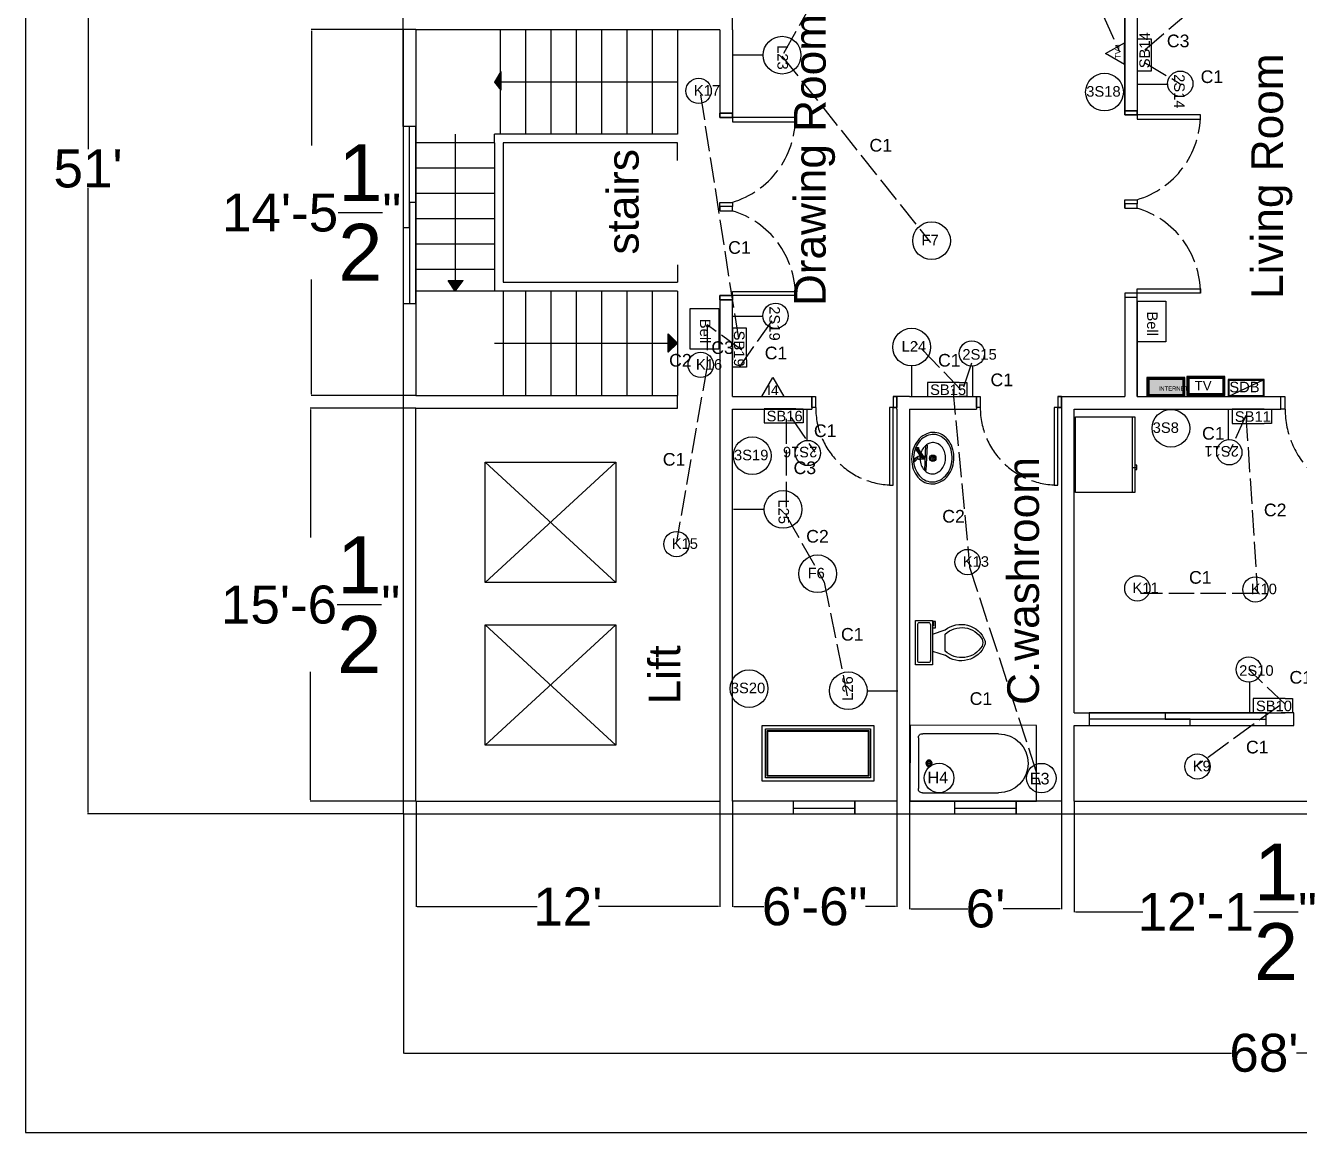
# Model space of a CAD drawing. Header units: inches. Extents: x -412 to 20037, y 548 to 16595.
# Drawn here: x 4971 to 5575, y 7955 to 8480 of the extents above; entities that cross this region are included whole.
import ezdxf
from ezdxf.enums import TextEntityAlignment as Align

# ---------------------------------------------------------------- set-up
doc = ezdxf.new("R2010")
doc.units = ezdxf.units.IN
doc.header["$MEASUREMENT"] = 0
doc.linetypes.add('ACAD_ISO02W100', pattern=[15, 12, -3])
doc.layers.get('Defpoints').update_dxf_attribs({"color": 6})
doc.layers.add('bath', color=4, linetype='Continuous')
doc.layers.add('www.linecad.com', color=7, linetype='Continuous')
doc.layers.add('block cover', color=7, linetype='Continuous', lineweight=30)
doc.styles.add('Arial', font='arial.ttf')
doc.styles.get("Standard").update_dxf_attribs({"font": 'arial.ttf'})
doc.dimstyles.new('Copy of civil layout', dxfattribs={"dimtxt": 18, "dimasz": 0.625, "dimexe": 0.18, "dimexo": 0.0625, "dimgap": 0.09, "dimtad": 0, "dimtih": 1, "dimtoh": 1, "dimdec": 1, "dimzin": 0, "dimdsep": 46, "dimlunit": 4, "dimtxsty": 'Standard', "dimcen": 0.09, "dimclrd": 6, "dimclre": 256, "dimclrt": 256, "dimadec": 0, "dimazin": 0, "dimtfac": 1.5, "dimtdec": 1, "dimtofl": 0, "dimtmove": 0, "dimatfit": 0, "dimfxl": 1, "dimtolj": 1, "dimtzin": 0, "dimlwe": -1, "dimarcsym": 0})
pattern_1 = [(315, (5141.43973, 8716.77451), (0.091289, 0.091289), [])]

# ---------------------------------------------------------------- blocks, each defined once
blk = doc.blocks.new('Bath Tub - 26 x 60 in.')
for p, q in [((8, -18), (10, -18)), ((9, -17), (9, -19))]:
    blk.add_line(p, q)
blk.add_lwpolyline([(0, -36), (0, 0), (60, 0), (60, -36)], close=True)
for points in [[(4, -30), (4, -6)], [(6, -4), (42, -4)], [(42, -32), (6, -32)]]:
    blk.add_lwpolyline(points)
for radius in [1.5, 1]:
    blk.add_circle((9, -18), radius)
for centre, radius, start, end in [((5.75, -5.75), 1.77, 81.8699, 188.1301), ((42, -18), 14, 270, 90), ((5.75, -30.25), 1.77, 171.8699, 278.1301)]:
    blk.add_arc(centre, radius, start, end)
blk = doc.blocks.new('Toilet - top')
for p, q in [((9.5, -6), (9.5, -2)), ((-10, -8.5), (-8, -8.5)), ((-10, -9.5), (-10, -8.5)), ((-7, -9.5), (-10, -9.5)), ((-8, -8.5), (-8, -8)), ((-7, -8), (-7, -9.5)), ((-4, -8), (-6, -14)), ((4, -8), (6, -14)), ((4, -14), (-4, -14))]:
    blk.add_line(p, q)
blk.add_lwpolyline([(10.5, -8), (10.5, 0), (-10.5, 0), (-10.5, -8)], close=True)
for points in [[(-9.5, -2), (-9.5, -6)], [(8.5, -1), (-8.5, -1)], [(-8.5, -7), (8.5, -7)]]:
    blk.add_lwpolyline(points)
for centre, radius, start, end in [((-8.62, -1.88), 0.884, 81.8699, 188.1301), ((-8.62, -6.12), 0.884, 171.8699, 278.1301), ((8.62, -1.88), 0.884, 351.8699, 98.1301), ((8.62, -6.12), 0.884, 261.8699, 8.1301), ((3.52, -21.58), 12.17, 141.46911, 247.97143), ((4.2, -21.82), 11.33, 136.36773, 238.94682), ((-3.52, -21.58), 12.17, 292.02843, 38.53071), ((-4.2, -21.82), 11.33, 301.05301, 43.63209), ((0, -27.88), 4, 245.73182, 294.26817), ((0, -29), 4, 254.86053, 285.13947)]:
    blk.add_arc(centre, radius, start, end)
blk = doc.blocks.new('Sink - Oval top')
for p, q in [((-1, 0), (1, 0)), ((0, 1), (0, -1))]:
    blk.add_line(p, q)
at = {"linetype": 'Continuous'}
for points in [[(-12.23, 0.39, 0.117634), (-11.46, -3.36, 0.104469), (-8.88, -6.8, 0.090016), (-5.08, -9.07, 0.08192), (-0.32, -10.02, 0.08192), (4.49, -9.38, 0.090016), (8.42, -7.36, 0.104469), (11.22, -4.09, 0.117634), (12.23, -0.39, 0.117634), (11.46, 3.36, 0.104469), (8.88, 6.8, 0.090016), (5.08, 9.07, 0.08192), (0.32, 10.02, 0.08192), (-4.49, 9.38, 0.090016), (-8.42, 7.36, 0.104469), (-11.22, 4.09, 0.117634)], [(-11.29, 0.16, 0.118622), (-10.52, -3.25, 0.104678), (-8.07, -6.36, 0.089562), (-4.54, -8.37, 0.081185), (-0.13, -9.15, 0.081185), (4.3, -8.49, 0.089562), (7.89, -6.58, 0.104678), (10.42, -3.55, 0.118622), (11.29, -0.16, 0.118622), (10.52, 3.25, 0.104678), (8.07, 6.36, 0.089562), (4.54, 8.37, 0.081185), (0.13, 9.15, 0.081185), (-4.3, 8.49, 0.089562), (-7.89, 6.58, 0.104678), (-10.42, 3.55, 0.118622)], [(-7.42, 0.08, 0.118283), (-6.91, -2.17, 0.104607), (-5.29, -4.21, 0.089718), (-2.97, -5.53, 0.081436), (-0.07, -6.04, 0.081436), (2.84, -5.59, 0.089718), (5.2, -4.33, 0.104607), (6.86, -2.32, 0.118283), (7.42, -0.08, 0.118283), (6.91, 2.17, 0.104607), (5.29, 4.21, 0.089718), (2.97, 5.53, 0.081436), (0.07, 6.04, 0.081436), (-2.84, 5.59, 0.089718), (-5.2, 4.33, 0.104607), (-6.86, 2.32, 0.118283)]]:
    blk.add_lwpolyline(points, format="xyb", close=True, dxfattribs=at)
for radius in [1.5, 1]:
    blk.add_circle((0, 0), radius)
blk = doc.blocks.new('Faucet - single handle front')
for p, q in [((-2, 6), (-2, 5.5)), ((-1, 6), (-2, 6)), ((-0.5, 4), (-2, 5.5)), ((-2, 5.5), (-1, 5.5)), ((-1, 5.5), (-1, 6)), ((0.5, 4), (-1, 6)), ((-1, 5.5), (0.5, 4)), ((-0.75, 3), (0.75, 3)), ((-0.75, 0.5), (-0.75, 3)), ((-0.75, 1), (0.75, 1)), ((-0.5, 4), (0.5, 4)), ((-0.25, 2), (3.75, 5)), ((3.75, 4.5), (-0.25, 1.5)), ((-0.25, 1.5), (-0.25, 2)), ((0.75, 1.5), (-0.25, 1.5)), ((0.75, 1.5), (4.08742, 4.003)), ((0.75, 3), (0.75, 2.7386)), ((0.75, 1.5), (0.75, 0.5)), ((3.75, 4.5), (3.75, 5)), ((3.75, 5), (4.75, 5)), ((3.75, 4), (3.75, 4.5)), ((4.75, 4.5), (3.75, 4.5)), ((4.75, 4), (3.75, 4)), ((4.75, 5), (4.75, 4.5)), ((4.75, 4.5), (4.75, 4))]:
    blk.add_line(p, q)
blk.add_lwpolyline([(-6, 0), (-6, 0.5), (6, 0.5), (6, 0)], close=True)
for centre, start, end in [((1.25426, 3.0302), 151.0646, 180.8629), ((-1.25426, 3.0302), 359.1371, 28.93536)]:
    blk.add_arc(centre, 2.00448, start, end)
blk = doc.blocks.new('Refrigerator-2 door - 36 in top')
for p, q in [((0, -26.999999), (36, -26.999999)), ((11, -27.999999), (11, -28.999999)), ((11, -28.999999), (13, -28.999999)), ((12, -26.999999), (12, -28.999999)), ((13, -28.999999), (13, -27.999999))]:
    blk.add_line(p, q)
blk.add_lwpolyline([(0, -27.999999), (0, 0), (36, 0), (36, -27.999999)], close=True)
blk = doc.blocks.new('*D110')
at = {"transparency": 16777216}
for p, q in [((5150.27, 8718.27), (5000.65, 8718.27)), ((5150.27, 8106.27), (5000.65, 8106.27))]:
    blk.add_line(p, q, dxfattribs=at)
at = {"color": 6, "lineweight": -2, "transparency": 16777216}
for p, q in [((5000.83, 8717.65), (5000.83, 8421.55)), ((5000.83, 8106.9), (5000.83, 8402.99))]:
    blk.add_line(p, q, dxfattribs=at)
at = {"color": 6, "transparency": 16777216}
for points in [[(5000.72, 8717.65), (5000.93, 8717.65), (5000.83, 8718.27)], [(5000.72, 8106.9), (5000.93, 8106.9), (5000.83, 8106.27)]]:
    blk.add_solid(points, dxfattribs=at)
at = {"layer": 'Defpoints', "color": 0, "transparency": 16777216}
for p in [(5150.33, 8718.27), (5000.83, 8106.27), (5150.33, 8106.27)]:
    blk.add_point(p, dxfattribs=at)
at = {"transparency": 16777216, "insert": (5000.83, 8412.27), "char_height": 18, "attachment_point": 5}
blk.add_mtext("\\A1;51'", dxfattribs=at)
blk = doc.blocks.new('*D112')
at = {"transparency": 16777216}
for p, q in [((5156.27, 8478.27), (5106.65, 8478.27)), ((5156.27, 8304.76), (5106.65, 8304.76))]:
    blk.add_line(p, q, dxfattribs=at)
at = {"color": 6, "lineweight": -2, "transparency": 16777216}
for p, q in [((5106.83, 8477.65), (5106.83, 8423.37)), ((5106.83, 8305.38), (5106.83, 8359.66))]:
    blk.add_line(p, q, dxfattribs=at)
at = {"color": 6, "transparency": 16777216}
for points in [[(5106.72, 8477.65), (5106.93, 8477.65), (5106.83, 8478.27)], [(5106.72, 8305.38), (5106.93, 8305.38), (5106.83, 8304.76)]]:
    blk.add_solid(points, dxfattribs=at)
at = {"layer": 'Defpoints', "color": 0, "transparency": 16777216}
for p in [(5156.33, 8478.27), (5106.83, 8304.76), (5156.33, 8304.76)]:
    blk.add_point(p, dxfattribs=at)
at = {"transparency": 16777216, "insert": (5106.83, 8391.51), "char_height": 18, "attachment_point": 5}
blk.add_mtext('\\A1;14\'-5{\\H1.5x;\\S1/2;}"', dxfattribs=at)
blk = doc.blocks.new('*D113')
at = {"transparency": 16777216}
for p, q in [((5156.27, 8298.76), (5106.15, 8298.76)), ((5156.27, 8112.27), (5106.15, 8112.27))]:
    blk.add_line(p, q, dxfattribs=at)
at = {"color": 6, "lineweight": -2, "transparency": 16777216}
for p, q in [((5106.33, 8298.13), (5106.33, 8237.37)), ((5106.33, 8112.9), (5106.33, 8173.66))]:
    blk.add_line(p, q, dxfattribs=at)
at = {"color": 6, "transparency": 16777216}
for points in [[(5106.22, 8298.13), (5106.43, 8298.13), (5106.33, 8298.76)], [(5106.22, 8112.9), (5106.43, 8112.9), (5106.33, 8112.27)]]:
    blk.add_solid(points, dxfattribs=at)
at = {"layer": 'Defpoints', "color": 0, "transparency": 16777216}
for p in [(5156.33, 8298.76), (5106.33, 8112.27), (5156.33, 8112.27)]:
    blk.add_point(p, dxfattribs=at)
at = {"transparency": 16777216, "insert": (5106.33, 8205.52), "char_height": 18, "attachment_point": 5}
blk.add_mtext('\\A1;15\'-6{\\H1.5x;\\S1/2;}"', dxfattribs=at)
blk = doc.blocks.new('*D119')
at = {"transparency": 16777216}
for p, q in [((5156.33, 8112.21), (5156.33, 8062.09)), ((5300.33, 8112.21), (5300.33, 8062.09))]:
    blk.add_line(p, q, dxfattribs=at)
at = {"color": 6, "lineweight": -2, "transparency": 16777216}
for p, q in [((5156.95, 8062.27), (5213.81, 8062.27)), ((5299.7, 8062.27), (5242.84, 8062.27))]:
    blk.add_line(p, q, dxfattribs=at)
at = {"color": 6, "transparency": 16777216}
for points in [[(5156.95, 8062.38), (5156.95, 8062.17), (5156.33, 8062.27)], [(5299.7, 8062.38), (5299.7, 8062.17), (5300.33, 8062.27)]]:
    blk.add_solid(points, dxfattribs=at)
at = {"layer": 'Defpoints', "color": 0, "transparency": 16777216}
for p in [(5156.33, 8112.27), (5300.33, 8112.27), (5300.33, 8062.27)]:
    blk.add_point(p, dxfattribs=at)
at = {"transparency": 16777216, "insert": (5228.33, 8062.27), "char_height": 18, "attachment_point": 5}
blk.add_mtext("\\A1;12'", dxfattribs=at)
blk = doc.blocks.new('*D120')
at = {"transparency": 16777216}
for p, q in [((5306.33, 8112.21), (5306.33, 8062.09)), ((5384.33, 8112.21), (5384.33, 8062.09))]:
    blk.add_line(p, q, dxfattribs=at)
at = {"color": 6, "lineweight": -2, "transparency": 16777216}
for p, q in [((5306.95, 8062.27), (5321.26, 8062.27)), ((5383.7, 8062.27), (5369.39, 8062.27))]:
    blk.add_line(p, q, dxfattribs=at)
at = {"color": 6, "transparency": 16777216}
for points in [[(5306.95, 8062.38), (5306.95, 8062.17), (5306.33, 8062.27)], [(5383.7, 8062.38), (5383.7, 8062.17), (5384.33, 8062.27)]]:
    blk.add_solid(points, dxfattribs=at)
at = {"layer": 'Defpoints', "color": 0, "transparency": 16777216}
for p in [(5306.33, 8112.27), (5384.33, 8112.27), (5306.33, 8062.27)]:
    blk.add_point(p, dxfattribs=at)
at = {"transparency": 16777216, "insert": (5345.33, 8062.27), "char_height": 18, "attachment_point": 5}
blk.add_mtext('\\A1;6\'-6"', dxfattribs=at)
blk = doc.blocks.new('*D121')
at = {"transparency": 16777216}
for p, q in [((5390.33, 8112.21), (5390.33, 8061.05)), ((5462.33, 8112.21), (5462.33, 8061.05))]:
    blk.add_line(p, q, dxfattribs=at)
at = {"color": 6, "lineweight": -2, "transparency": 16777216}
for p, q in [((5390.95, 8061.23), (5417.91, 8061.23)), ((5461.7, 8061.23), (5434.75, 8061.23))]:
    blk.add_line(p, q, dxfattribs=at)
at = {"color": 6, "transparency": 16777216}
for points in [[(5390.95, 8061.33), (5390.95, 8061.12), (5390.33, 8061.23)], [(5461.7, 8061.33), (5461.7, 8061.12), (5462.33, 8061.23)]]:
    blk.add_solid(points, dxfattribs=at)
at = {"layer": 'Defpoints', "color": 0, "transparency": 16777216}
for p in [(5390.33, 8112.27), (5462.33, 8112.27), (5390.33, 8061.23)]:
    blk.add_point(p, dxfattribs=at)
at = {"transparency": 16777216, "insert": (5426.33, 8061.23), "char_height": 18, "attachment_point": 5}
blk.add_mtext("\\A1;6'", dxfattribs=at)
blk = doc.blocks.new('*D122')
at = {"transparency": 16777216}
for p, q in [((5468.33, 8112.21), (5468.33, 8059.59)), ((5613.61, 8112.21), (5613.61, 8059.59))]:
    blk.add_line(p, q, dxfattribs=at)
at = {"color": 6, "lineweight": -2, "transparency": 16777216}
for p, q in [((5468.95, 8059.77), (5500.96, 8059.77)), ((5612.98, 8059.77), (5580.97, 8059.77))]:
    blk.add_line(p, q, dxfattribs=at)
at = {"color": 6, "transparency": 16777216}
for points in [[(5468.95, 8059.88), (5468.95, 8059.67), (5468.33, 8059.77)], [(5612.98, 8059.88), (5612.98, 8059.67), (5613.61, 8059.77)]]:
    blk.add_solid(points, dxfattribs=at)
at = {"layer": 'Defpoints', "color": 0, "transparency": 16777216}
for p in [(5468.33, 8112.27), (5613.61, 8112.27), (5613.61, 8059.77)]:
    blk.add_point(p, dxfattribs=at)
at = {"transparency": 16777216, "insert": (5540.97, 8059.77), "char_height": 18, "attachment_point": 5}
blk.add_mtext('\\A1;12\'-1{\\H1.5x;\\S1/2;}"', dxfattribs=at)
blk = doc.blocks.new('*D125')
at = {"transparency": 16777216}
for p, q in [((5150.33, 8106.21), (5150.33, 7992.59)), ((5966.33, 8106.21), (5966.33, 7992.59))]:
    blk.add_line(p, q, dxfattribs=at)
at = {"color": 6, "lineweight": -2, "transparency": 16777216}
for p, q in [((5150.95, 7992.77), (5542.91, 7992.77)), ((5965.7, 7992.77), (5573.74, 7992.77))]:
    blk.add_line(p, q, dxfattribs=at)
at = {"color": 6, "transparency": 16777216}
for points in [[(5150.95, 7992.88), (5150.95, 7992.67), (5150.33, 7992.77)], [(5965.7, 7992.88), (5965.7, 7992.67), (5966.33, 7992.77)]]:
    blk.add_solid(points, dxfattribs=at)
at = {"layer": 'Defpoints', "color": 0, "transparency": 16777216}
for p in [(5150.33, 8106.27), (5966.33, 8106.27), (5966.33, 7992.77)]:
    blk.add_point(p, dxfattribs=at)
at = {"transparency": 16777216, "insert": (5558.33, 7992.77), "char_height": 18, "attachment_point": 5}
blk.add_mtext("\\A1;68'", dxfattribs=at)

msp = doc.modelspace()

# ---------------------------------------------------------------- hatches: boundary and pattern name
h = msp.add_hatch()
h.set_pattern_fill('ANSI31', color=256, scale=1.032817, angle=-90)
h.set_pattern_definition(pattern_1)
h.paths.add_polyline_path([(5196.51, 8449.55), (5196.51, 8453.4), (5193.5, 8453.4)])
h.paths.add_polyline_path([(5196.51, 8453.4), (5196.51, 8458.4), (5193.5, 8453.4)])
h = msp.add_hatch()
h.set_pattern_fill('ANSI31', color=256, scale=1.032817, angle=-90)
h.set_pattern_definition(pattern_1)
h.paths.add_polyline_path([(5178.65, 8359.2), (5174.91, 8359.2), (5174.91, 8354.26)])
h.paths.add_polyline_path([(5174.91, 8354.26), (5174.91, 8359.2), (5171.53, 8359.2)])
h = msp.add_hatch()
h.set_pattern_fill('ANSI31', color=256, scale=1.032817, angle=-90)
h.set_pattern_definition(pattern_1)
h.paths.add_polyline_path([(5280.26, 8329.47), (5275.96, 8333.93), (5275.96, 8329.47)])
h.paths.add_polyline_path([(5280.26, 8329.47), (5275.96, 8329.47), (5275.96, 8325.28)])
at = {"true_color": 0x2776bb}
h = msp.add_hatch(color=152, dxfattribs=at)
h.dxf.hatch_style = 1
h.paths.add_polyline_path([(5503.7, 8305.15), (5520.02, 8305.15), (5520.02, 8312.26), (5503.7, 8312.26)])

# ---------------------------------------------------------------- linework, layer by layer
for p, q in [((4971.18, 8917.05), (4971.18, 7955.06)), ((5150.32, 8432.33), (5150.32, 8718.2)), ((5498.32, 8574.2), (5498.32, 8439.81)), ((5306.32, 8478.2), (5306.32, 8484.2)), ((5150.32, 8478.2), (5150.32, 8430.29)), ((5156.32, 8478.2), (5156.32, 8304.68)), ((5280.26, 8478.2), (5156.32, 8478.2)), ((5196.26, 8478.2), (5196.26, 8428.62)), ((5208.26, 8478.17), (5208.26, 8428.62)), ((5220.26, 8478.17), (5220.26, 8428.62)), ((5232.26, 8478.17), (5232.26, 8428.62)), ((5244.26, 8478.17), (5244.26, 8428.62)), ((5256.26, 8478.2), (5256.26, 8428.62)), ((5256.26, 8478.17), (5256.26, 8428.62)), ((5268.26, 8478.2), (5268.26, 8428.62)), ((5280.26, 8478.2), (5280.26, 8428.62)), ((5300.32, 8478.2), (5280.26, 8478.2)), ((5280.26, 8478.17), (5280.26, 8428.62)), ((5300.32, 8478.2), (5300.32, 8438.64)), ((5306.32, 8478.2), (5306.32, 8438.57)), ((5196.51, 8458.4), (5193.5, 8453.4)), ((5196.51, 8458.4), (5196.51, 8449.55)), ((5280.26, 8453.4), (5193.5, 8453.4)), ((5193.5, 8453.4), (5196.51, 8449.55)), ((5300.32, 8438.64), (5300.32, 8438.57)), ((5174.91, 8428.62), (5174.91, 8354.26)), ((5196.26, 8428.62), (5193.5, 8428.62)), ((5193.5, 8424.49), (5193.5, 8428.62)), ((5280.26, 8428.62), (5196.26, 8428.62)), ((5193.5, 8424.49), (5156.32, 8424.49)), ((5193.5, 8424.49), (5193.5, 8354.26)), ((5197.63, 8424.49), (5197.63, 8358.39)), ((5280.26, 8424.49), (5197.63, 8424.49)), ((5280.26, 8416.23), (5280.26, 8424.49)), ((5193.5, 8412.49), (5156.32, 8412.49)), ((5193.5, 8400.49), (5156.32, 8400.49)), ((5193.5, 8388.49), (5156.32, 8388.49)), ((5193.5, 8376.49), (5156.32, 8376.49)), ((5280.26, 8366.65), (5280.26, 8358.39)), ((5193.5, 8364.49), (5156.32, 8364.49)), ((5193.5, 8354.26), (5156.32, 8354.26)), ((5174.91, 8354.26), (5171.53, 8359.2)), ((5171.53, 8359.2), (5178.65, 8359.2)), ((5174.91, 8354.26), (5178.65, 8359.2)), ((5280.26, 8354.26), (5193.5, 8354.26)), ((5197.63, 8358.39), (5280.26, 8358.39)), ((5197.63, 8354.26), (5197.63, 8304.68)), ((5208.26, 8354.26), (5208.26, 8304.68)), ((5220.26, 8354.26), (5220.26, 8304.68)), ((5232.26, 8354.26), (5232.26, 8304.68)), ((5244.26, 8354.26), (5244.26, 8304.68)), ((5256.26, 8354.26), (5256.26, 8304.68)), ((5268.26, 8354.26), (5268.26, 8304.68)), ((5280.26, 8354.26), (5280.26, 8304.68)), ((5150.32, 8348.33), (5150.32, 8310.68)), ((5300.32, 8350.08), (5300.32, 8112.2)), ((5306.32, 8304.2), (5306.32, 8350.08)), ((5492.32, 8351.32), (5492.32, 8304.2)), ((5498.32, 8304.2), (5498.32, 8351.32)), ((5498.32, 8349.16), (5498.32, 8304.2)), ((5280.26, 8329.47), (5275.96, 8333.93)), ((5275.96, 8325.28), (5275.96, 8333.93)), ((5193.5, 8329.47), (5280.26, 8329.47)), ((5280.26, 8329.47), (5275.96, 8325.28)), ((5150.32, 8310.68), (5150.32, 8298.68)), ((5156.32, 8304.68), (5280.26, 8304.68)), ((5280.26, 8298.68), (5280.26, 8304.68)), ((5306.32, 8304.2), (5344.02, 8304.2)), ((5344.02, 8304.2), (5344.02, 8298.2)), ((5390.32, 8304.2), (5384.32, 8304.2)), ((5390.32, 8304.2), (5422.02, 8304.2)), ((5422.02, 8304.2), (5422.02, 8298.2)), ((5462.32, 8304.2), (5462.32, 8148.2)), ((5462.32, 8304.2), (5468.32, 8304.2)), ((5468.32, 8304.2), (5492.32, 8304.2)), ((5498.32, 8304.2), (5566.32, 8304.2)), ((5150.32, 8298.68), (5150.32, 8112.2)), ((5156.32, 8298.68), (5280.26, 8298.68)), ((5156.32, 8112.2), (5156.32, 8298.68)), ((5306.32, 8112.2), (5306.32, 8298.2)), ((5306.32, 8298.2), (5344.02, 8298.2)), ((5384.32, 8298.2), (5384.32, 8298.94)), ((5384.32, 8298.2), (5384.32, 8112.2)), ((5390.32, 8298.2), (5422.02, 8298.2)), ((5390.32, 8298.2), (5390.32, 8112.2)), ((5468.32, 8298.2), (5495.32, 8298.2)), ((5468.32, 8154.2), (5468.32, 8298.2)), ((5495.32, 8298.2), (5566.32, 8298.2)), ((5251.07, 8273.06), (5189.1, 8215.97)), ((5251.07, 8215.97), (5189.1, 8273.06)), ((5251.07, 8195.98), (5189.1, 8138.89)), ((5251.07, 8138.89), (5189.1, 8195.98)), ((5462.32, 8154.2), (5462.32, 8112.2)), ((5468.32, 8154.2), (5566.57, 8154.2)), ((5572.57, 8154.2), (5566.57, 8154.2)), ((5572.57, 8148.2), (5572.57, 8154.2)), ((5468.32, 8112.2), (5468.32, 8148.2)), ((5468.32, 8148.2), (5566.57, 8148.2)), ((5566.57, 8148.2), (5572.57, 8148.2)), ((5150.32, 8112.2), (5150.32, 8106.2)), ((5156.32, 8112.2), (5274.26, 8112.2)), ((5274.26, 8112.2), (5300.32, 8112.2)), ((5384.32, 8112.2), (5306.32, 8112.2)), ((5462.32, 8112.2), (5390.32, 8112.2)), ((5468.32, 8112.2), (5607.6, 8112.2)), ((5150.32, 8106.2), (5156.32, 8106.2)), ((5156.32, 8106.2), (5280.26, 8106.2)), ((5280.26, 8106.2), (5306.32, 8106.2)), ((5306.32, 8106.2), (5390.32, 8106.2)), ((5390.32, 8106.2), (5966.32, 8106.2))]:
    msp.add_line(p, q)
at = {"color": 3, "linetype": 'ACAD_ISO02W100'}
for p, q in [((5380.82, 8555.7), (5329.82, 8465.7)), ((5470.32, 8512.2), (5489.82, 8467.7)), ((5501.82, 8468.7), (5525.82, 8489.2)), ((5329.82, 8465.7), (5400.32, 8377.2)), ((5501.72, 8462.71), (5518.7, 8452.61)), ((5309.32, 8331.7), (5290.82, 8450.7)), ((5309.69, 8318.07), (5326.8, 8342.5)), ((5310.82, 8326.2), (5294.32, 8338.2)), ((5294.32, 8338.2), (5294.32, 8318.7)), ((5414.82, 8307.2), (5392.82, 8330.2)), ((5294.32, 8318.7), (5279.82, 8235.2)), ((5416.1, 8308.83), (5419.78, 8320.21)), ((5410.82, 8307.7), (5418.82, 8223.2)), ((5331.82, 8293.7), (5331.82, 8247.7)), ((5334.13, 8294.26), (5345.46, 8277.78)), ((5549.82, 8295.2), (5541.94, 8277.76)), ((5549.82, 8295.2), (5555.32, 8210.7)), ((5331.82, 8247.7), (5349.82, 8216.2)), ((5418.82, 8223.2), (5452.32, 8120.2)), ((5349.82, 8216.2), (5360.82, 8162.2)), ((5555.32, 8210.7), (5499.82, 8210.7)), ((5568.58, 8158.08), (5551.14, 8174.68)), ((5565.82, 8157.7), (5525.32, 8128.2))]:
    msp.add_line(p, q, dxfattribs=at)
at = {"color": 0}
for p, q in [((5483.21, 8466.88), (5492.19, 8472.06)), ((5492.19, 8461.7), (5492.19, 8472.06)), ((5320.93, 8466.14), (5306.32, 8466.14)), ((5492.19, 8461.7), (5483.21, 8466.88)), ((5512.88, 8452.27), (5498.27, 8452.27)), ((5320.97, 8342.16), (5306.37, 8342.16)), ((5306.32, 8318.07), (5306.32, 8321.64)), ((5313.05, 8318.07), (5306.32, 8318.07)), ((5313.05, 8321.64), (5313.05, 8318.07)), ((5391.32, 8318.75), (5391.32, 8304.14)), ((5420.22, 8318.81), (5420.22, 8304.2)), ((5320.32, 8304.22), (5325.51, 8313.2)), ((5325.51, 8313.2), (5330.69, 8304.22)), ((5413.88, 8310.93), (5417.45, 8310.93)), ((5417.45, 8310.93), (5417.45, 8304.2)), ((5320.32, 8304.22), (5330.69, 8304.22)), ((5417.45, 8304.2), (5413.88, 8304.2)), ((5336.38, 8298.43), (5339.95, 8298.43)), ((5339.95, 8298.43), (5339.95, 8291.7)), ((5341.77, 8283.25), (5341.77, 8297.86)), ((5541.6, 8283.59), (5541.6, 8298.19)), ((5558.38, 8298.2), (5561.95, 8298.2)), ((5561.95, 8298.2), (5561.95, 8291.47)), ((5339.95, 8291.7), (5336.38, 8291.7)), ((5561.95, 8291.47), (5558.38, 8291.47)), ((5321.43, 8250.64), (5306.82, 8250.64)), ((5551.48, 8168.85), (5551.48, 8154.25)), ((5370.21, 8164.64), (5384.81, 8164.64)), ((5568.38, 8160.93), (5571.95, 8160.93)), ((5571.95, 8160.93), (5571.95, 8154.2)), ((5571.95, 8154.2), (5568.38, 8154.2))]:
    msp.add_line(p, q, dxfattribs=at)
at = {"color": 7}
msp.add_line((5541.32, 8304.2), (5558.46, 8312.26), dxfattribs=at)
at = {"color": 143, "true_color": 0x7aafdf}
for p, q in [((5335.2, 8108.98), (5364.44, 8108.98)), ((5411.7, 8108.98), (5440.94, 8108.98))]:
    msp.add_line(p, q, dxfattribs=at)
for points in [[(4971.18, 7955.06), (6312.33, 7955.06), (6312.33, 8917.05), (4971.18, 8917.05)], [(5199.58, 8478.17), (5156.21, 8478.2)], [(5300.32, 8392.33), (5300.32, 8396.33)], [(5492.32, 8393.56), (5492.32, 8397.56)], [(5313.05, 8321.64), (5313.05, 8336.7), (5306.32, 8336.7), (5306.32, 8321.64)], [(5413.88, 8310.93), (5398.82, 8310.93), (5398.82, 8304.2), (5413.88, 8304.2)], [(5336.38, 8298.43), (5321.32, 8298.43), (5321.32, 8291.7), (5336.38, 8291.7)], [(5558.38, 8298.2), (5543.32, 8298.2), (5543.32, 8291.47), (5558.38, 8291.47)], [(5568.38, 8160.93), (5553.32, 8160.93), (5553.32, 8154.2), (5568.38, 8154.2)]]:
    msp.add_lwpolyline(points)
for points in [[(5492.32, 8574.2), (5492.32, 8439.81), (5492.32, 8439.81), (5492.32, 8574.2)], [(5505.05, 8458.7), (5505.05, 8473.76), (5498.32, 8473.76), (5498.32, 8458.7)], [(5502.82, 8304.2), (5520.82, 8304.2), (5520.82, 8313.2), (5502.82, 8313.2)], [(5503.7, 8305.15), (5520.02, 8305.15), (5520.02, 8312.26), (5503.7, 8312.26)], [(5521.82, 8304.7), (5539.82, 8304.7), (5539.82, 8313.7), (5521.82, 8313.7)], [(5522.7, 8305.65), (5539.02, 8305.65), (5539.02, 8312.76), (5522.7, 8312.76)], [(5541.77, 8304.68), (5558.09, 8304.68), (5558.09, 8311.79), (5541.77, 8311.79)], [(5251.07, 8273.06), (5251.07, 8215.97), (5189.1, 8215.97), (5189.1, 8273.06)], [(5251.07, 8195.98), (5251.07, 8138.89), (5189.1, 8138.89), (5189.1, 8195.98)], [(5364.44, 8112.2), (5364.44, 8112.2), (5364.44, 8106.2), (5364.44, 8106.2)], [(5440.94, 8112.2), (5440.94, 8112.2), (5440.94, 8106.2), (5440.94, 8106.2)]]:
    msp.add_lwpolyline(points, close=True)
at = {"color": 240, "true_color": 0xed1f24}
for points in [[(5300.32, 8436.57), (5300.32, 8438.57), (5306.32, 8438.57), (5306.32, 8434.57)], [(5492.32, 8437.81), (5492.32, 8439.81), (5498.32, 8439.81), (5498.32, 8435.81)], [(5306.32, 8434.57), (5336.32, 8434.57), (5336.32, 8436.57), (5300.32, 8436.57)], [(5498.32, 8435.81), (5528.32, 8435.81), (5528.32, 8437.81), (5492.32, 8437.81)], [(5306.32, 8396.4), (5306.32, 8394.33), (5300.32, 8394.33), (5300.32, 8396.33)], [(5498.32, 8397.63), (5498.32, 8395.56), (5492.32, 8395.56), (5492.32, 8397.56)], [(5306.32, 8392.26), (5306.32, 8394.33), (5300.32, 8394.33), (5300.32, 8392.33)], [(5498.32, 8393.49), (5498.32, 8395.56), (5492.32, 8395.56), (5492.32, 8393.56)], [(5300.32, 8352.08), (5300.32, 8350.08), (5306.32, 8350.08), (5306.32, 8354.08)], [(5306.32, 8354.08), (5336.32, 8354.08), (5336.32, 8352.08), (5300.32, 8352.08)], [(5492.32, 8353.32), (5492.32, 8351.32), (5498.32, 8351.32), (5498.32, 8355.32)], [(5498.32, 8355.32), (5528.32, 8355.32), (5528.32, 8353.32), (5492.32, 8353.32)], [(5345.84, 8298.94), (5344.02, 8298.94), (5344.02, 8304.2), (5345.77, 8304.2)], [(5382.57, 8304.2), (5384.32, 8304.2), (5384.32, 8298.94), (5380.82, 8298.94)], [(5423.84, 8298.94), (5422.02, 8298.94), (5422.02, 8304.2), (5423.77, 8304.2)], [(5460.57, 8304.2), (5462.32, 8304.2), (5462.32, 8298.94), (5458.82, 8298.94)], [(5568.39, 8298.2), (5566.32, 8298.2), (5566.32, 8304.2), (5568.32, 8304.2)]]:
    msp.add_lwpolyline(points, dxfattribs=at)
for points in [[(5300.32, 8438.57), (5300.32, 8436.57), (5306.32, 8436.57), (5306.32, 8438.57)], [(5492.32, 8439.81), (5492.32, 8437.81), (5498.32, 8437.81), (5498.32, 8439.81)], [(5300.32, 8394.33), (5300.32, 8396.33), (5306.32, 8396.33), (5306.32, 8394.33)], [(5492.32, 8395.56), (5492.32, 8397.56), (5498.32, 8397.56), (5498.32, 8395.56)], [(5300.32, 8394.33), (5300.32, 8392.33), (5306.32, 8392.33), (5306.32, 8394.33)], [(5492.32, 8395.56), (5492.32, 8393.56), (5498.32, 8393.56), (5498.32, 8395.56)], [(5300.32, 8350.08), (5300.32, 8352.08), (5306.32, 8352.08), (5306.32, 8350.08)], [(5344.02, 8304.2), (5345.77, 8304.2), (5345.77, 8298.94), (5344.02, 8298.94)], [(5384.32, 8304.2), (5382.57, 8304.2), (5382.57, 8298.94), (5384.32, 8298.94)], [(5422.02, 8304.2), (5423.77, 8304.2), (5423.77, 8298.94), (5422.02, 8298.94)], [(5462.32, 8304.2), (5460.57, 8304.2), (5460.57, 8298.94), (5462.32, 8298.94)], [(5566.32, 8304.2), (5568.32, 8304.2), (5568.32, 8298.2), (5566.32, 8298.2)], [(5382.57, 8298.94), (5380.82, 8298.94), (5380.82, 8262.15), (5382.57, 8262.15)], [(5460.57, 8298.94), (5458.82, 8298.94), (5458.82, 8262.15), (5460.57, 8262.15)]]:
    msp.add_lwpolyline(points, close=True, dxfattribs=at)
at = {"color": 143, "true_color": 0x7aafdf}
for points in [[(5156.32, 8348.33), (5156.32, 8432.33), (5150.32, 8432.33), (5150.32, 8348.33)], [(5153.32, 8384.33), (5153.32, 8432.33), (5150.32, 8432.33), (5150.32, 8384.33)], [(5156.32, 8348.33), (5156.32, 8396.33), (5153.32, 8396.33), (5153.32, 8348.33)], [(5475.45, 8148.2), (5559.45, 8148.2), (5559.45, 8154.2), (5475.45, 8154.2)], [(5475.45, 8148.2), (5523.45, 8148.2), (5523.45, 8151.2), (5475.45, 8151.2)], [(5511.45, 8151.2), (5559.45, 8151.2), (5559.45, 8154.2), (5511.45, 8154.2)], [(5364.44, 8112.2), (5335.2, 8112.2), (5335.2, 8106.2), (5364.44, 8106.2)], [(5440.94, 8112.2), (5411.7, 8112.2), (5411.7, 8106.2), (5440.94, 8106.2)]]:
    msp.add_lwpolyline(points, close=True, dxfattribs=at)
at = {"color": 0}
for points in [[(5511.84, 8349.43), (5511.84, 8330.2), (5498.32, 8330.2), (5498.32, 8349.43)], [(5299.84, 8345.93), (5299.84, 8326.7), (5286.32, 8326.7), (5286.32, 8345.93)]]:
    msp.add_lwpolyline(points, close=True, dxfattribs=at)
at = {"color": 4}
for points in [[(5503.25, 8304.67), (5520.39, 8304.67), (5520.39, 8312.73), (5503.25, 8312.73)], [(5522.25, 8305.17), (5539.39, 8305.17), (5539.39, 8313.23), (5522.25, 8313.23)], [(5541.32, 8304.2), (5558.46, 8304.2), (5558.46, 8312.26), (5541.32, 8312.26)]]:
    msp.add_lwpolyline(points, close=True, dxfattribs=at)
at = {"color": 0}
for centre in [(5329.87, 8466.14), (5482.76, 8448.64), (5400.76, 8378.14), (5391.32, 8327.69), (5514.26, 8289.14), (5315.76, 8276.14), (5330.37, 8250.64), (5346.76, 8220.14), (5314.26, 8165.64), (5361.26, 8164.64)]:
    msp.add_circle(centre, 8.94, dxfattribs=at)
for centre, radius in [((5518.7, 8452.61), 6), ((5290.32, 8449.2), 6), ((5326.8, 8342.5), 6), ((5419.88, 8324.63), 6), ((5291.32, 8319.2), 6), ((5342.12, 8277.42), 6), ((5541.94, 8277.76), 6), ((5279.82, 8234.2), 6), ((5417.82, 8225.7), 6), ((5498.32, 8213.2), 6), ((5554.32, 8212.7), 6), ((5551.14, 8174.68), 6), ((5526.82, 8128.7), 6), ((5404.32, 8123.25), 7), ((5452.82, 8123.2), 7)]:
    msp.add_circle(centre, radius)
at = {"color": 240, "linetype": 'ACAD_ISO02W100', "true_color": 0xed1f24}
for centre, radius, start, end in [((5294.32, 8436.57), 41.93, 286.29535, 0), ((5486.32, 8437.81), 41.93, 286.29535, 0), ((5294.32, 8352.08), 41.93, 0, 73.70465), ((5486.32, 8353.32), 41.93, 0, 73.70465), ((5382.57, 8298.94), 36.73, 180, 270), ((5460.57, 8298.94), 36.73, 180, 270), ((5610.32, 8298.2), 41.93, 180, 270)]:
    msp.add_arc(centre, radius, start, end, dxfattribs=at)
at = {"layer": 'block cover'}
msp.add_lwpolyline([(5156.32, 8478.2), (5156.32, 8304.68)], dxfattribs=at)
at = {"layer": 'www.linecad.com'}
for points in [[(5320.44, 8121.67), (5320.44, 8148.12), (5373.33, 8148.12), (5373.33, 8121.67)], [(5322.03, 8123.26), (5322.03, 8146.53), (5371.74, 8146.53), (5371.74, 8123.26)], [(5322.82, 8124.05), (5322.82, 8145.74), (5370.95, 8145.74), (5370.95, 8124.05)], [(5323.08, 8124.32), (5323.08, 8145.47), (5370.68, 8145.47), (5370.68, 8124.32)]]:
    msp.add_lwpolyline(points, close=True, dxfattribs=at)

# ---------------------------------------------------------------- block references
at = {"layer": 'bath'}
for name, p, rotation in [('Refrigerator-2 door - 36 in top', (5469.07, 8258.62), 90), ('Sink - Oval top', (5401.35, 8274.95), 267.5801434161955), ('Faucet - single handle front', (5398.35, 8275.08), 87.5801434161955)]:
    msp.add_blockref(name, p, dxfattribs=dict(at, rotation=rotation))
at = {"layer": 'bath', "xscale": -1}
for name, p, rotation in [('Toilet - top', (5393.19, 8187.49), 89.97079583082231), ('Bath Tub - 26 x 60 in.', (5390.54, 8112.26), 179.941591661645)]:
    msp.add_blockref(name, p, dxfattribs=dict(at, rotation=rotation))

# ---------------------------------------------------------------- texts
for s, height, rotation, p in [('Drawing Room', 15, 90, (5350.56, 8347.1)), ('SB14', 5, 90, (5504.31, 8459.94)), ('L23', 5, 270, (5327.69, 8470.9)), ('Living Room', 15, 90, (5567.38, 8350.51)), ('2S14', 5, 270, (5515.77, 8457.14)), ('stairs', 15, 90, (5261.87, 8371.55)), ('2S19', 5, 270, (5323.86, 8347.02)), ('Bell', 5, 270, (5502.95, 8344.55)), ('Bell', 5, 270, (5290.95, 8341.05)), ('SB19', 5, 270, (5307.07, 8335.46)), ('2S16', 5, 180, (5346.64, 8280.36)), ('2S11', 5, 180, (5546.47, 8280.7)), ('C.washroom', 15, 90, (5451.67, 8157.9)), ('L25', 5, 270, (5328.19, 8255.4)), ('Lift', 15, 90, (5281.58, 8158.18)), ('L26', 5, 90, (5363.45, 8159.88))]:
    msp.add_text(s, height=height, rotation=rotation).set_placement(p)
for s, p in [('K17', (5288.06, 8446.94)), ('3S18', (5474.09, 8446.46)), ('F7', (5396.01, 8375.96)), ('L24', (5386.56, 8325.51)), ('2S15', (5415.36, 8321.7)), ('K16', (5289.06, 8316.94)), ('SB15', (5400.06, 8304.94)), ('SB16', (5322.56, 8292.44)), ('SB11', (5544.56, 8292.21)), ('3S8', (5505.59, 8286.96)), ('3S19', (5307.09, 8273.96)), ('K15', (5277.56, 8231.94)), ('K13', (5415.56, 8223.44)), ('F6', (5342.01, 8217.96)), ('K11', (5496.06, 8210.94)), ('K10', (5552.06, 8210.44)), ('2S10', (5546.62, 8171.74)), ('3S20', (5305.59, 8163.46)), ('SB10', (5554.56, 8154.94)), ('K9', (5524.56, 8126.44))]:
    msp.add_text(s, height=5).set_placement(p)
at = {"color": 0, "style": 'Arial'}
msp.add_text('I4', height=4.666, dxfattribs=at).set_placement((5325.51, 8307.21), align=Align.MIDDLE_CENTER)
at = {"color": 3, "linetype": 'ACAD_ISO02W100', "char_height": 6, "attachment_point": 1}
for s, insert in [('C3', (5512.32, 8475.91)), ('C1', (5528.32, 8458.93)), ('C1', (5371.32, 8426.41)), ('C1', (5304.32, 8377.91)), ('C3', (5296.32, 8330.41)), ('C2', (5276.32, 8324.41)), ('C1', (5321.66, 8327.87)), ('C1', (5403.82, 8324.41)), ('C1', (5428.69, 8315.12)), ('C1', (5344.97, 8290.99)), ('C1', (5529.01, 8289.75)), ('C1', (5273.32, 8277.41)), ('C3', (5335.32, 8273.41)), ('C2', (5558.32, 8253.41)), ('C2', (5405.82, 8250.41)), ('C2', (5341.32, 8240.91)), ('C1', (5522.82, 8221.41)), ('C1', (5357.82, 8194.41)), ('C1', (5570.45, 8174.01)), ('C1', (5418.82, 8163.91)), ('C1', (5549.82, 8140.91))]:
    msp.add_mtext_dynamic_manual_height_columns(s, width=39.7938, gutter_width=60, heights=[0], dxfattribs=dict(at, insert=insert))
at = {"color": 7, "attachment_point": 1}
for s, width, insert, char_height in [('TV', 14.2018, (5525.51, 8311.65), 4.5), ('INTERNET', 11.1162, (5508.44, 8309.02), 2), ('SDB', 10.5, (5541.94, 8311.22), 5)]:
    msp.add_mtext_dynamic_manual_height_columns(s, width=width, gutter_width=1, heights=[0], dxfattribs=dict(at, insert=insert, char_height=char_height))
at = {"char_height": 5.5}
for s, insert, attachment_point in [('H4', (5398.82, 8120.75), 7), ('E3', (5447.32, 8125.7), 1)]:
    msp.add_mtext_dynamic_manual_height_columns(s, width=7.5, gutter_width=1, heights=[0], dxfattribs=dict(at, insert=insert, attachment_point=attachment_point))
at = {"layer": 'bath', "color": 4, "linetype": 'ACAD_ISO02W100', "insert": (5487.7, 8464.29), "char_height": 2.7, "attachment_point": 1, "rotation": 90}
msp.add_mtext_dynamic_manual_height_columns('{\\C31;\\c6737150;TV4}', width=7.776, gutter_width=0.9, heights=[0], dxfattribs=at)

# ---------------------------------------------------------------- dimensions: what is measured, and where the dimension line sits
for base, p1, p2, picture, middle in [((5000.83, 8106.27), (5150.33, 8718.27), (5150.33, 8106.27), '*D110', (5000.83, 8412.27)), ((5106.83, 8304.76), (5156.33, 8478.27), (5156.33, 8304.76), '*D112', (5106.83, 8391.51)), ((5106.33, 8112.27), (5156.33, 8298.76), (5156.33, 8112.27), '*D113', (5106.33, 8205.52))]:
    dim = msp.add_linear_dim(base=base, p1=p1, p2=p2, angle=90, dimstyle='Copy of civil layout')
    dim.commit()
    dim.dimension.update_dxf_attribs({"geometry": picture, "text_midpoint": middle})
for base, p1, p2, picture, middle in [((5966.33, 7992.77), (5150.33, 8106.27), (5966.33, 8106.27), '*D125', (5558.33, 7992.77)), ((5300.33, 8062.27), (5156.33, 8112.27), (5300.33, 8112.27), '*D119', (5228.33, 8062.27)), ((5306.33, 8062.27), (5384.33, 8112.27), (5306.33, 8112.27), '*D120', (5345.33, 8062.27)), ((5613.61, 8059.77), (5468.33, 8112.27), (5613.61, 8112.27), '*D122', (5540.97, 8059.77))]:
    dim = msp.add_linear_dim(base=base, p1=p1, p2=p2, dimstyle='Copy of civil layout')
    dim.commit()
    dim.dimension.update_dxf_attribs({"geometry": picture, "text_midpoint": middle})
dim = msp.add_aligned_dim(p1=(5462.33, 8112.27), p2=(5390.33, 8112.27), distance=51.04, dimstyle='Copy of civil layout')
dim.commit()
dim.dimension.update_dxf_attribs({"geometry": '*D121', "text_midpoint": (5426.33, 8061.23)})

doc.saveas('drawing.dxf')
